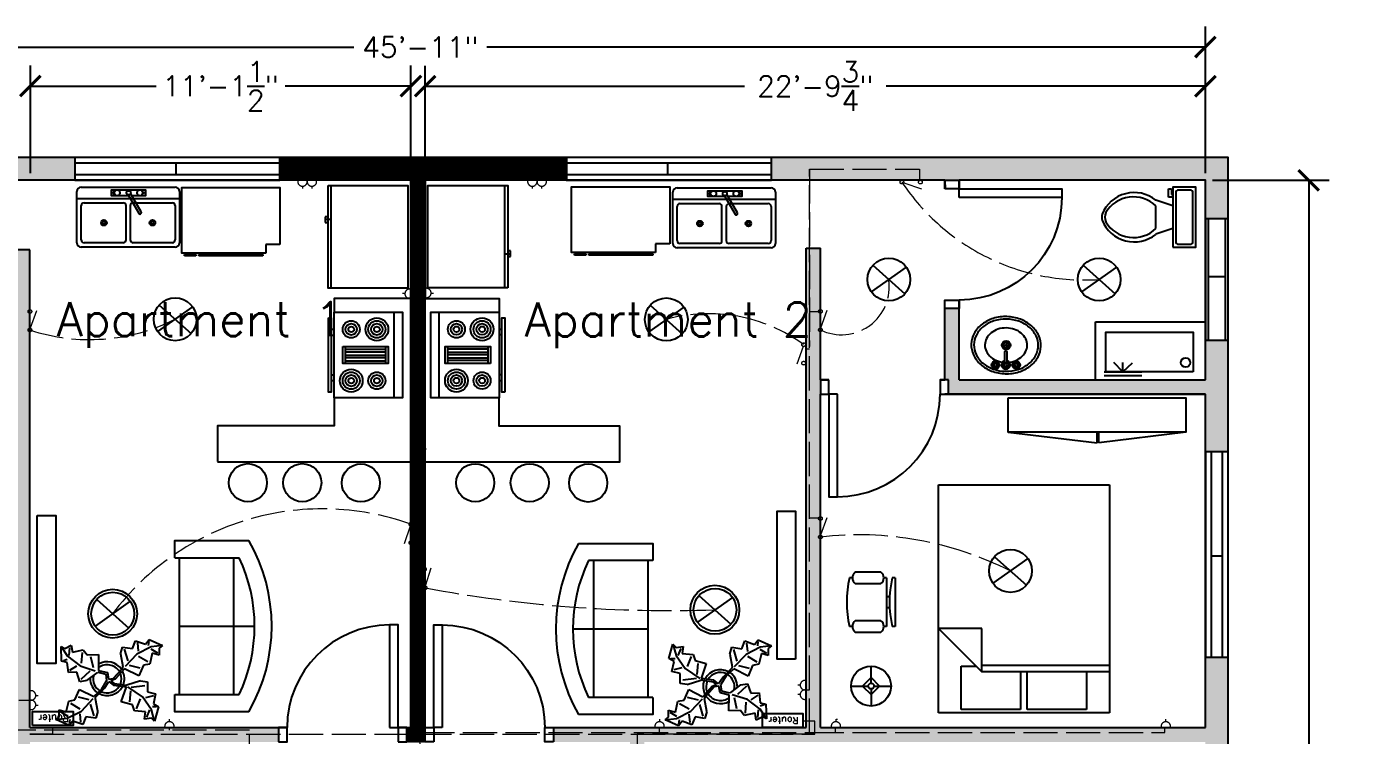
# Model space of a CAD drawing. Header units: inches. Extents: x 527 to 1247, y 344 to 878.
# Drawn here: x 780.7 to 1246.7, y 629.1 to 877.7 of the extents above; entities that cross this region are included whole.
import ezdxf

# ---------------------------------------------------------------- set-up
doc = ezdxf.new("R2010")
doc.units = ezdxf.units.IN
doc.header["$MEASUREMENT"] = 0
doc.linetypes.add('ACAD_ISO02W100', pattern=[15, 12, -3])
for name, color, linetype in [('Blocks', 4, 'Continuous'), ('Dimensions', 1, 'Continuous'), ('Door', 6, 'Continuous'), ('Hatches', 3, 'Continuous'), ('Text', 2, 'Continuous'), ('Window', 5, 'Continuous')]:
    doc.layers.add(name, color=color, linetype=linetype)
doc.layers.add('Electrical', color=30, linetype='ACAD_ISO02W100', lineweight=20)
doc.layers.add('Internet', color=190, linetype='ACAD_ISO02W100', lineweight=20)
doc.styles.get("Standard").update_dxf_attribs({"font": 'simplex.shx'})
doc.dimstyles.new('Dim', dxfattribs={"dimscale": 40, "dimtxt": 0.18, "dimasz": 0.18, "dimexe": 0.18, "dimexo": 0.0625, "dimgap": 0.09, "dimtad": 0, "dimtih": 1, "dimtoh": 1, "dimzin": 0, "dimdsep": 46, "dimlunit": 4, "dimtxsty": 'Standard', "dimblk": 'ARCHTICK', "dimcen": 0.09, "dimadec": 0, "dimazin": 0, "dimtfac": 1, "dimtofl": 0, "dimtmove": 0, "dimatfit": 3, "dimfxl": 1, "dimtolj": 1, "dimtzin": 0, "dimarcsym": 0})

# ---------------------------------------------------------------- blocks, each defined once
blk = doc.blocks.new('Door 1')
at = {"layer": 'Door'}
for points in [[(-6, 6), (-3, 6), (-3, 42), (-6, 42)], [(-6, 6), (-3, 6), (-3, 42), (-6, 42)], [(-6, 6), (-3, 6), (-3, 42), (-6, 42)], [(-45, 0.99), (-42, 0.99), (-42, 6), (-45, 6)], [(-3, 1), (0, 1), (0, 6), (-3, 6)]]:
    blk.add_lwpolyline(points, close=True, dxfattribs=at)
blk.add_arc((-6, 6), 36, 90, 180, dxfattribs=at)
blk.add_arc((-6, 6), 36, 90, 180, dxfattribs=at)
blk.add_arc((-6, 6), 36, 90, 180, dxfattribs=at)
blk = doc.blocks.new('Window 1')
at = {"layer": 'Window'}
for p, q in [((0, 7.99), (-72, 7.99)), ((-72, 7.99), (-72, 0)), ((0, 6), (-72, 6)), ((-36.5, 6), (-36.5, 2)), ((0, 0), (0, 7.99)), ((0, 0), (0, 7.82)), ((-72, 2), (0, 2)), ((-72, 0), (0, 0))]:
    blk.add_line(p, q, dxfattribs=at)
blk = doc.blocks.new('Window 2')
at = {"layer": 'Window'}
blk.add_line((-29.77, 7), (-29.77, 1), dxfattribs=at)
for points in [[(-50.02, 0), (-7.57, 0), (-7.57, 7.99), (-50.02, 7.99)], [(-50.02, 1), (-7.57, 1), (-7.57, 7), (-50.02, 7)]]:
    blk.add_lwpolyline(points, close=True, dxfattribs=at)
blk = doc.blocks.new('Plant - Rubber or Philodendron')
at = {"linetype": 'Continuous'}
for p, q in [((-16.2005, 11.4774), (-13.9899, 8.1064)), ((-16.2005, 11.4774), (-14.8639, 10.7964)), ((-16.0159, 6.3329), (-16.2005, 11.4774)), ((-14.8639, 10.7964), (-12.6195, 11.8975)), ((-13.3174, 8.325), (-13.0735, 11.0065)), ((-12.6195, 11.8975), (-12.1909, 9.4345)), ((-12.1909, 9.4345), (-8.3829, 10.3)), ((-8.8369, 9.409), (-9.0894, 5.6095)), ((-8.3829, 10.3), (-7.0549, 8.501)), ((4.6914, 8.8812), (5.3859, 11.2828)), ((5.3859, 11.2828), (8.8871, 10.7908)), ((5.9878, 10.4842), (7.1971, 6.3869)), ((8.8871, 10.7908), (9.9809, 13.4933)), ((9.9809, 13.4933), (13.3837, 12.301)), ((15.3859, 11.3055), (10.3916, 8.7942)), ((10.5828, 12.6946), (10.8893, 9.7953)), ((13.3837, 12.301), (14.68, 13.9039)), ((14.5816, 13.2037), (14.3848, 11.8033)), ((14.68, 13.9039), (19.3848, 11.8146)), ((15.2875, 10.6053), (17.5907, 9.2105)), ((19.3848, 11.8146), (15.3859, 11.3055)), ((19.3848, 11.8146), (18.1868, 10.9119)), ((18.1868, 10.9119), (18.1925, 8.4119)), ((-14.0069, 5.8704), (-16.0159, 6.3329)), ((-15.3434, 6.5514), (-13.9984, 6.9884)), ((-13.5868, 2.2894), (-14.0069, 5.8704)), ((-13.9899, 8.1064), (-9.5434, 4.7185)), ((-13.1329, 3.1804), (-10.6614, 4.727)), ((-9.5434, 4.7185), (-4.1917, 2.9888)), ((-7.0549, 8.501), (-3.0284, 8.6941)), ((-4.8529, 4.012), (-5.7184, 7.82)), ((-3.0284, 8.6941), (-3.0709, 3.1041)), ((4.6914, 8.8812), (5.5014, 4.4831)), ((10.3916, 8.7942), (6.2847, 4.4028)), ((7.7005, 4.8881), (11.5025, 3.9967)), ((14.2977, 6.1031), (10.9934, 7.9956)), ((12.7005, 4.8994), (11.1089, 1.1958)), ((14.8995, 5.3044), (12.7005, 4.8994)), ((15.7909, 9.1065), (14.8995, 5.3044)), ((18.1925, 8.4119), (15.7909, 9.1065)), ((-10.6784, 2.491), (-13.5868, 2.2894)), ((-9.5858, -0.8715), (-10.6784, 2.491)), ((-9.1318, 0.0195), (-5.9793, 2.9025)), ((-7.1228, -0.443), (-3.5248, 2.2131)), ((-3.5248, 2.2131), (-3.3011, 2.4355)), ((-3.3011, 2.4355), (-0.5306, 1.7947)), ((-3.0709, 3.1041), (0.0797, 2.3163)), ((-0.5306, 1.7947), (-0.2255, -0.5527)), ((-0.5306, 1.7947), (-0.5306, 1.7947)), ((0.0797, 2.3163), (0.4866, -0.031)), ((0.4866, -0.031), (2.1141, 0.2298)), ((2.1141, 0.2298), (5.4346, 3.9146)), ((6.1032, 3.6844), (2.8262, -0.031)), ((5.4346, 3.9146), (5.5014, 4.4831)), ((11.1089, 1.1958), (6.1032, 3.6844)), ((-11.3237, -7.2629), (-9.7321, -3.5593)), ((-9.7321, -3.5593), (-4.7264, -6.0479)), ((-7.1228, -0.443), (-9.5858, -0.8715)), ((-2.019, -3.6148), (-4.7264, -6.0479)), ((-4.0579, -6.2781), (-0.9375, -3.1608)), ((-2.019, -3.6148), (-0.2255, -0.5527)), ((-0.9375, -3.1608), (0.5883, -0.8135)), ((0.5883, -0.8135), (2.2447, -2.0916)), ((2.8262, -0.031), (1.3003, -0.5527)), ((1.3003, -0.5527), (2.4193, -1.4655)), ((2.2447, -2.0916), (6.7108, -2.6626)), ((2.4193, -1.4655), (6.895, -2.1175)), ((4.943, -7.9659), (6.7108, -2.6626)), ((11.6605, -0.5413), (6.895, -2.1175)), ((12.3677, -6.1981), (7.219, -2.6772)), ((8.125, -4.0768), (7.7715, -7.9659)), ((8.3544, -2.7453), (13.1973, -2.1704)), ((11.6605, -0.5413), (14.1354, -0.8948)), ((14.1354, -0.8948), (14.1354, -4.4304)), ((14.1354, -4.4304), (16.9638, -5.1375)), ((-14.4141, -11.4699), (-13.5228, -7.6679)), ((-13.5228, -7.6679), (-11.3237, -7.2629)), ((-12.921, -8.4665), (-9.6166, -10.359)), ((-6.3237, -7.2516), (-10.1257, -6.3602)), ((-9.0148, -11.1577), (-4.9047, -6.8122)), ((-4.611, -12.8477), (-5.8203, -8.7504)), ((-4.1246, -6.8466), (-4.0579, -6.2781)), ((-3.3146, -11.2447), (-4.1246, -6.8466)), ((8.8321, -9.0266), (4.943, -7.9659)), ((9.5392, -11.1479), (8.8321, -9.0266)), ((10.2463, -10.4408), (11.6605, -6.9053)), ((15.5496, -10.7943), (12.3677, -6.1981)), ((16.2567, -5.8446), (13.4283, -6.5517)), ((16.9638, -5.1375), (16.2567, -8.673)), ((16.2567, -8.673), (18.0245, -9.7337)), ((-18.008, -14.1781), (-16.8101, -13.2754)), ((-18.008, -14.1781), (-14.0091, -13.669)), ((-16.8157, -10.7754), (-14.4141, -11.4699)), ((-16.8101, -13.2754), (-16.8157, -10.7754)), ((-13.9107, -12.9688), (-16.2139, -11.574)), ((-14.0091, -13.669), (-9.0148, -11.1577)), ((-9.206, -15.0581), (-9.5126, -12.1588)), ((-7.5103, -13.1543), (-8.6042, -15.8568)), ((-4.0092, -13.6463), (-7.5103, -13.1543)), ((-3.3146, -11.2447), (-4.0092, -13.6463)), ((13.4283, -11.5015), (9.5392, -11.1479)), ((13.0748, -13.9763), (13.4283, -11.5015)), ((15.5496, -13.6228), (13.0748, -13.9763)), ((14.8425, -10.7943), (13.7819, -13.2692)), ((16.6103, -14.6834), (15.5496, -10.7943)), ((16.6103, -14.6834), (15.5496, -13.6228)), ((17.3174, -9.7337), (15.9032, -9.7337)), ((18.0245, -9.7337), (16.6103, -14.6834)), ((-13.3032, -16.2674), (-18.008, -14.1781)), ((-12.0069, -14.6645), (-13.3032, -16.2674)), ((-13.2048, -15.5672), (-13.008, -14.1668)), ((-8.6042, -15.8568), (-12.0069, -14.6645))]:
    blk.add_line(p, q, dxfattribs=at)
for centre, radius, start, end in [((0, 0), 6.1275, 34.37569, 120.1028), ((-0.0601, -0.2075), 5.2461, 33.82192, 124.9414), ((0.0308, 0.1664), 6, 178.6147, 235.1169), ((0.0308, 0.1664), 5, 168.1647, 238.6725), ((-0.2664, 0.1682), 5.2775, 338.4094, 20.03007), ((-0.098, 0.1364), 6.1288, 341.2017, 26.09184), ((-0.0234, 0.3825), 6.1492, 242.5812, 331.2714), ((-0.1102, 0.4886), 5.2883, 247.3711, 327.472)]:
    blk.add_arc(centre, radius, start, end, dxfattribs=at)
blk = doc.blocks.new('Refrigerator-2 door - 36 in top')
for p, q in [((0, -26.999999), (36, -26.999999)), ((12, -26.999999), (12, -28.999999)), ((11, -27.999999), (11, -28.999999)), ((11, -28.999999), (13, -28.999999)), ((13, -28.999999), (13, -27.999999))]:
    blk.add_line(p, q)
blk.add_lwpolyline([(0, -27.999999), (0, 0), (36, 0), (36, -27.999999)], close=True)
blk = doc.blocks.new('A$C3CE5625D')
blk.add_blockref('Refrigerator-2 door - 36 in top', (0, 0))
blk = doc.blocks.new('Range-Oven - 30 in top')
for p, q in [((0, -3), (30, -3)), ((12, -6), (18, -6)), ((13, -20), (13, -6)), ((14, -6), (14, -20)), ((15, -20), (15, -6)), ((16, -6), (16, -20)), ((17, -20), (17, -6)), ((18, -20), (12, -20)), ((6, -24), (6, -25)), ((8, -25), (8, -24)), ((22, -25), (22, -24)), ((24, -24), (24, -25))]:
    blk.add_line(p, q)
for points in [[(0, -24), (0, 0), (30, 0), (30, -24)], [(12, -21), (12, -5), (18, -5), (18, -21)], [(2, -26), (2, -25), (28, -25), (28, -26)]]:
    blk.add_lwpolyline(points, close=True)
for centre, radius in [((6, -9), 4), ((6, -9), 3), ((6, -9), 2), ((6, -9), 1), ((24, -9), 3), ((24, -9), 2), ((24, -9), 1), ((6, -18), 3), ((6, -18), 2), ((6, -18), 1), ((24, -18), 4), ((24, -18), 3), ((24, -18), 2), ((24, -18), 1)]:
    blk.add_circle(centre, radius)
blk = doc.blocks.new('Sofa - Roundback Loveseat 5 ft.')
at = {"linetype": 'Continuous'}
for p, q in [((0, -32.44198), (0, -5.99998)), ((-24, -33.99998), (-24, -11.46958)), ((-23.9998, -13.38178), (23.99986, -13.38178)), ((24.00004, -33.99998), (24.00004, -11.46958)), ((-24, -32.44198), (24.00004, -32.44198))]:
    blk.add_line(p, q, dxfattribs=at)
for points in [[(-24, -33.99998), (-30, -33.99998), (-30, -7.99998)], [(30.00004, -7.99998), (30.00004, -33.99998), (24.00004, -33.99998)]]:
    blk.add_lwpolyline(points, dxfattribs=at)
for centre, radius, start, end in [((0, -60.24998), 60.24998, 60.13715, 119.8628), ((0, -61.38438), 55.38444, 64.32083, 115.6792)]:
    blk.add_arc(centre, radius, start, end, dxfattribs=at)
blk = doc.blocks.new('A$C481D0E73')
blk.add_blockref('Sofa - Roundback Loveseat 5 ft.', (0, 0))
blk = doc.blocks.new('Sink-double - 36 in top')
for p, q in [((-18, -4), (18, -4)), ((-0.75, -18.5), (-0.75, -6.5)), ((0.75, -6.5), (0.75, -18.5))]:
    blk.add_line(p, q)
for points in [[(-16.5, 0), (16.5, 0)], [(-18, -19.5), (-18, -1.5)], [(18, -1.5), (18, -19.5)], [(-16.5, -18.5), (-16.5, -6.5)], [(-15.5, -5.5), (-1.75, -5.5)], [(1.75, -5.5), (15.5, -5.5)], [(16.5, -6.5), (16.5, -18.5)], [(16.5, -21), (-16.5, -21)], [(-1.75, -19.5), (-15.5, -19.5)], [(15.5, -19.5), (1.75, -19.5)]]:
    blk.add_lwpolyline(points)
for centre, radius in [((-8.5, -12.5), 1), ((-8.5, -12.5), 0.5), ((8.5, -12.5), 1), ((8.5, -12.5), 0.5)]:
    blk.add_circle(centre, radius)
for centre, radius, start, end in [((-16.5, -1.5), 1.5, 90, 180), ((16.5, -1.5), 1.5, 0, 90), ((-15.5, -6.5), 1, 90, 180), ((-1.75, -6.5), 1, 0, 90), ((1.75, -6.5), 1, 90, 180), ((15.5, -6.5), 1, 0, 90), ((-15.5, -18.5), 1, 180, 270), ((-1.75, -18.5), 1, 270, 0), ((1.75, -18.5), 1, 180, 270), ((15.5, -18.5), 1, 270, 0), ((-16.5, -19.5), 1.5, 180, 270), ((16.5, -19.5), 1.5, 270, 0)]:
    blk.add_arc(centre, radius, start, end)
blk = doc.blocks.new('Faucet - kit sink top')
for p, q in [((-5.5, -0.75), (-5.5, -1.25)), ((-4.94278, -0.75), (-5.5, -0.75)), ((-5.5, -1.25), (-4.94278, -1.25)), ((-0.14775, -1.7441), (3.56698, -8.1782)), ((4.43301, -7.6782), (0.71828, -1.2441)), ((4.94278, -0.75), (5.5, -0.75)), ((5.5, -1.25), (4.94278, -1.25)), ((5.5, -0.75), (5.5, -1.25))]:
    blk.add_line(p, q)
blk.add_lwpolyline([(-0.00587, -2), (-6, -2), (-6, 0), (6, 0), (6, -2), (1.15195, -2)])
for centre, radius in [((-4, -1), 1), ((4, -1), 1), ((0, -1), 0.75)]:
    blk.add_circle(centre, radius)
blk.add_arc((4, -7.9282), 0.5, 210, 30)
blk = doc.blocks.new('Base Cabinet 1 Door - side')
for p, q in [((-24, 33.5), (-23.5, 33.5)), ((-24, 29.5), (-24, 33.5)), ((-23.5, 33.5), (-23.5, 29.5)), ((-23.5, 29.5), (-24, 29.5)), ((-24, 6), (-24, 28.5)), ((-24, 28.5), (-23.5, 28.5)), ((-23.5, 28.5), (-23.5, 6)), ((-23.5, 6), (-24, 6)), ((-20, 5), (-23, 5)), ((-20, 0), (-20, 5))]:
    blk.add_line(p, q)
blk.add_lwpolyline([(-23, 5), (-23, 34.5), (0, 34.5), (0, 0), (-20, 0)])
blk = doc.blocks.new('Bed - Queen')
at = {"linetype": 'Continuous'}
for p, q in [((0, -80.00003), (0, 0)), ((0, 0), (59.99999, 0)), ((59.99999, 0), (59.99999, -80.00003)), ((7.99999, -1.2), (28.79998, -1.2)), ((7.99999, -14.4), (7.99999, -1.2)), ((28.79998, -1.2), (28.79998, -14.4)), ((31.19999, -1.2), (51.99999, -1.2)), ((31.19999, -14.4), (31.19999, -1.2)), ((51.99999, -1.2), (51.99999, -16.4)), ((0, -14.4), (44.8, -14.4)), ((44.8, -16.8), (0, -16.8)), ((59.99999, -29.6), (44.8, -14.4)), ((44.8, -14.4), (44.8, -29.6)), ((51.99999, -16.4), (46.79936, -16.4)), ((44.8, -29.6), (59.99999, -29.6)), ((59.99999, -80.00003), (0, -80.00003))]:
    blk.add_line(p, q, dxfattribs=at)
blk = doc.blocks.new('Chair - Desk')
at = {"linetype": 'Continuous'}
for p, q in [((-8.5, 0), (-8.5, -1)), ((-8.5, 0), (8.5, 0)), ((8.5, 0), (8.5, -1)), ((-8.5, -3), (-8.5, -4)), ((-8.5, -3), (8.5, -3)), ((-2, -3), (-2, -1.9355)), ((2, -1.9576), (2, -3)), ((8.5, -3), (8.5, -4)), ((-10.5, -5), (-10.5, -14)), ((-6.5, -14), (-6.5, -5)), ((6.5, -5), (6.5, -14)), ((10.5, -14), (10.5, -5)), ((-8.5, -15), (-8.5, -16)), ((8.5, -15), (8.5, -16))]:
    blk.add_line(p, q, dxfattribs=at)
for centre, radius, start, end in [((-8.5, -6.5), 2.5, 36.8699, 143.1301), ((0, 34.625), 36.625, 256.5803, 283.4197), ((8.5, -6.5), 2.5, 36.8699, 143.1301), ((-8.5, -12.5), 2.5, 216.8699, 323.1301), ((0, 19.625), 36.625, 256.5803, 283.4197), ((8.5, -12.5), 2.5, 216.8699, 323.1301)]:
    blk.add_arc(centre, radius, start, end, dxfattribs=at)
blk = doc.blocks.new('Lamp - Table')
at = {"linetype": 'Continuous'}
for p, q in [((0, 7), (0, 1)), ((-1, 0), (-7, 0)), ((0, 3), (-3, 0)), ((-3, 0), (0, -3)), ((3, 0), (0, 3)), ((0, -3), (3, 0)), ((1, 0), (7, 0)), ((0, -1), (0, -7))]:
    blk.add_line(p, q, dxfattribs=at)
for radius in [7, 1]:
    blk.add_circle((0, 0), radius, dxfattribs=at)
blk = doc.blocks.new('Toilet - top')
for p, q in [((9.5, -6), (9.5, -2)), ((-10, -8.5), (-8, -8.5)), ((-10, -9.5), (-10, -8.5)), ((-8, -8.5), (-8, -8)), ((-7, -8), (-7, -9.5)), ((-4, -8), (-6, -14)), ((4, -8), (6, -14)), ((-7, -9.5), (-10, -9.5)), ((4, -14), (-4, -14))]:
    blk.add_line(p, q)
blk.add_lwpolyline([(10.5, -8), (10.5, 0), (-10.5, 0), (-10.5, -8)], close=True)
for points in [[(-9.5, -2), (-9.5, -6)], [(8.5, -1), (-8.5, -1)], [(-8.5, -7), (8.5, -7)]]:
    blk.add_lwpolyline(points)
for centre, radius, start, end in [((-8.62, -1.88), 0.884, 81.8699, 188.1301), ((8.62, -1.88), 0.884, 351.8699, 98.1301), ((-8.62, -6.12), 0.884, 171.8699, 278.1301), ((8.62, -6.12), 0.884, 261.8699, 8.1301), ((3.52, -21.58), 12.17, 141.4691, 247.9714), ((4.2, -21.82), 11.33, 136.3677, 238.9468), ((-3.52, -21.58), 12.17, 292.0284, 38.5307), ((-4.2, -21.82), 11.33, 301.053, 43.6321), ((0, -27.88), 4, 245.7318, 294.2682), ((0, -29), 4, 254.8605, 285.1395)]:
    blk.add_arc(centre, radius, start, end)
blk = doc.blocks.new('A$C278E23AF')
blk.add_blockref('Toilet - top', (0, 0))
blk = doc.blocks.new('Sink - Oval top')
for p, q in [((-1, 0), (1, 0)), ((0, 1), (0, -1))]:
    blk.add_line(p, q)
at = {"linetype": 'Continuous'}
for points in [[(-12.23, 0.39, 0.117634), (-11.46, -3.36, 0.104469), (-8.88, -6.8, 0.090016), (-5.08, -9.07, 0.08192), (-0.32, -10.02, 0.08192), (4.49, -9.38, 0.090016), (8.42, -7.36, 0.104469), (11.22, -4.09, 0.117634), (12.23, -0.39, 0.117634), (11.46, 3.36, 0.104469), (8.88, 6.8, 0.090016), (5.08, 9.07, 0.08192), (0.32, 10.02, 0.08192), (-4.49, 9.38, 0.090016), (-8.42, 7.36, 0.104469), (-11.22, 4.09, 0.117634)], [(-11.29, 0.16, 0.118622), (-10.52, -3.25, 0.104678), (-8.07, -6.36, 0.089562), (-4.54, -8.37, 0.081185), (-0.13, -9.15, 0.081185), (4.3, -8.49, 0.089562), (7.89, -6.58, 0.104678), (10.42, -3.55, 0.118622), (11.29, -0.16, 0.118622), (10.52, 3.25, 0.104678), (8.07, 6.36, 0.089562), (4.54, 8.37, 0.081185), (0.13, 9.15, 0.081185), (-4.3, 8.49, 0.089562), (-7.89, 6.58, 0.104678), (-10.42, 3.55, 0.118622)], [(-7.42, 0.08, 0.118283), (-6.91, -2.17, 0.104607), (-5.29, -4.21, 0.089718), (-2.97, -5.53, 0.081436), (-0.07, -6.04, 0.081436), (2.84, -5.59, 0.089718), (5.2, -4.33, 0.104607), (6.86, -2.32, 0.118283), (7.42, -0.08, 0.118283), (6.91, 2.17, 0.104607), (5.29, 4.21, 0.089718), (2.97, 5.53, 0.081436), (0.07, 6.04, 0.081436), (-2.84, 5.59, 0.089718), (-5.2, 4.33, 0.104607), (-6.86, 2.32, 0.118283)]]:
    blk.add_lwpolyline(points, format="xyb", close=True, dxfattribs=at)
for radius in [1.5, 1]:
    blk.add_circle((0, 0), radius)
blk = doc.blocks.new('Faucet - Bathroom top')
for p, q in [((-4.107, 0.125), (-4.375, 0.125)), ((-3.75, 0.4788), (-3.75, 0.75)), ((-3.5, 0.482), (-3.5, 0.75)), ((-3.1461, 0.125), (-2.875, 0.125)), ((3.143, 0.125), (2.875, 0.125)), ((3.5, 0.4788), (3.5, 0.75)), ((3.75, 0.482), (3.75, 0.75)), ((4.1039, 0.125), (4.375, 0.125)), ((-4.1039, -0.125), (-4.375, -0.125)), ((-3.75, -0.4821), (-3.75, -0.75)), ((-3.5, -0.4789), (-3.5, -0.75)), ((-3.143, -0.125), (-2.875, -0.125)), ((-0.5, -0.8639), (-0.5, -4.5)), ((0.5, -4.5), (0.5, -0.8631)), ((3.1461, -0.125), (2.875, -0.125)), ((3.5, -0.4821), (3.5, -0.75)), ((3.75, -0.4789), (3.75, -0.75)), ((4.107, -0.125), (4.375, -0.125))]:
    blk.add_line(p, q)
for centre, radius in [((-3.625, 0), 1.375), ((-4.625, 0), 0.2795), ((-3.625, 0), 0.5), ((-3.625, 1), 0.2795), ((-2.625, 0), 0.2795), ((0, 0), 0.5), ((3.625, 0), 1.375), ((2.625, 0), 0.2795), ((3.625, 0), 0.5), ((3.625, 1), 0.2795), ((4.625, 0), 0.2795), ((-3.625, -1), 0.2795), ((3.625, -1), 0.2795)]:
    blk.add_circle(centre, radius)
for centre, radius, start, end in [((-3.625, 0), 1, 105.2407, 164.2093), ((-3.625, 0), 1, 16.44125, 74.07887), ((0, 0), 1.5, 289.6514, 250.3603), ((0, 0), 1, 300.3431, 239.7554), ((3.625, 0), 1, 106.12, 164.0884), ((3.625, 0), 1, 16.23422, 73.90469), ((-3.625, 0), 1, 196.2342, 253.9047), ((-3.625, 0), 1, 286.12, 344.0884), ((0, -4.5), 0.5, 180, 0), ((3.625, 0), 1, 196.4413, 254.0789), ((3.625, 0), 1, 285.2407, 344.2093)]:
    blk.add_arc(centre, radius, start, end)
blk = doc.blocks.new('A$C04D30047')
blk.add_blockref('Faucet - Bathroom top', (0, 0))
blk = doc.blocks.new('_ArchTick')
at = {"color": 0, "linetype": 'ByBlock', "const_width": 0.15}
blk.add_lwpolyline([(-0.5, -0.5), (0.5, 0.5)], dxfattribs=at)
blk = doc.blocks.new('*D37')
at = {"layer": 'Defpoints', "color": 0, "transparency": 16777216}
for p in [(782.02, 856.83), (782.02, 823.78), (915.55, 823.78)]:
    blk.add_point(p, dxfattribs=at)
at = {"layer": 'Dimensions', "color": 0, "lineweight": -2, "transparency": 16777216}
for p, q in [((782.02, 826.28), (782.02, 864.03)), ((915.55, 826.28), (915.55, 864.03)), ((782.02, 856.83), (826.15, 856.83)), ((915.55, 856.83), (871.41, 856.83))]:
    blk.add_line(p, q, dxfattribs=at)
at = {"layer": 'Dimensions', "color": 0, "lineweight": -2, "transparency": 16777216, "xscale": 7.199999999999999, "yscale": 7.199999999999999, "zscale": 7.199999999999999, "rotation": 180}
blk.add_blockref('_ArchTick', (782.02, 856.83), dxfattribs=at)
at = {"layer": 'Dimensions', "color": 0, "lineweight": -2, "transparency": 16777216, "xscale": 7.199999999999999, "yscale": 7.199999999999999, "zscale": 7.199999999999999}
blk.add_blockref('_ArchTick', (915.55, 856.83), dxfattribs=at)
at = {"layer": 'Dimensions', "color": 0, "transparency": 16777216, "insert": (848.78, 856.83), "char_height": 7.2, "attachment_point": 5}
blk.add_mtext('\\A1;11\'-1{\\H1x;\\S1/2;}"', dxfattribs=at)
blk = doc.blocks.new('*D38')
at = {"layer": 'Defpoints', "color": 0, "transparency": 16777216}
for p in [(1194.37, 856.77), (920.55, 823.78), (1194.37, 823.78)]:
    blk.add_point(p, dxfattribs=at)
at = {"layer": 'Dimensions', "color": 0, "lineweight": -2, "transparency": 16777216}
for p, q in [((920.55, 826.28), (920.55, 863.97)), ((1194.37, 826.28), (1194.37, 863.97)), ((920.55, 856.77), (1032.6, 856.77)), ((1194.37, 856.77), (1082.32, 856.77))]:
    blk.add_line(p, q, dxfattribs=at)
at = {"layer": 'Dimensions', "color": 0, "lineweight": -2, "transparency": 16777216, "xscale": 7.199999999999999, "yscale": 7.199999999999999, "zscale": 7.199999999999999, "rotation": 180}
blk.add_blockref('_ArchTick', (920.55, 856.77), dxfattribs=at)
at = {"layer": 'Dimensions', "color": 0, "lineweight": -2, "transparency": 16777216, "xscale": 7.199999999999999, "yscale": 7.199999999999999, "zscale": 7.199999999999999}
blk.add_blockref('_ArchTick', (1194.37, 856.77), dxfattribs=at)
at = {"layer": 'Dimensions', "color": 0, "transparency": 16777216, "insert": (1057.46, 856.77), "char_height": 7.2, "attachment_point": 5}
blk.add_mtext('\\A1;22\'-9{\\H1x;\\S3/4;}"', dxfattribs=at)
blk = doc.blocks.new('*D39')
at = {"layer": 'Defpoints', "color": 0, "transparency": 16777216}
for p in [(1194.37, 823.78), (1194.37, 351.78), (1230.63, 351.78)]:
    blk.add_point(p, dxfattribs=at)
at = {"layer": 'Dimensions', "color": 0, "lineweight": -2, "transparency": 16777216}
for p, q in [((1196.87, 823.78), (1237.83, 823.78)), ((1230.63, 823.78), (1230.63, 595.67)), ((1230.63, 351.78), (1230.63, 579.89)), ((1196.87, 351.78), (1237.83, 351.78))]:
    blk.add_line(p, q, dxfattribs=at)
at = {"layer": 'Dimensions', "color": 0, "lineweight": -2, "transparency": 16777216, "xscale": 7.199999999999999, "yscale": 7.199999999999999, "zscale": 7.199999999999999}
for p, rotation in [((1230.63, 823.78), 90), ((1230.63, 351.78), 270)]:
    blk.add_blockref('_ArchTick', p, dxfattribs=dict(at, rotation=rotation))
at = {"layer": 'Dimensions', "color": 0, "transparency": 16777216, "insert": (1230.63, 587.78), "char_height": 7.2, "attachment_point": 5}
blk.add_mtext('\\A1;39\'-4"', dxfattribs=at)
blk = doc.blocks.new('*D40')
at = {"layer": 'Defpoints', "color": 0, "transparency": 16777216}
for p in [(643.37, 870.49), (643.37, 823.78), (1194.37, 823.78)]:
    blk.add_point(p, dxfattribs=at)
at = {"layer": 'Dimensions', "color": 0, "lineweight": -2, "transparency": 16777216}
for p, q in [((643.37, 826.28), (643.37, 877.69)), ((1194.37, 826.28), (1194.37, 877.69)), ((643.37, 870.49), (895.56, 870.49)), ((1194.37, 870.49), (942.19, 870.49))]:
    blk.add_line(p, q, dxfattribs=at)
at = {"layer": 'Dimensions', "color": 0, "lineweight": -2, "transparency": 16777216, "xscale": 7.199999999999999, "yscale": 7.199999999999999, "zscale": 7.199999999999999, "rotation": 180}
blk.add_blockref('_ArchTick', (643.37, 870.49), dxfattribs=at)
at = {"layer": 'Dimensions', "color": 0, "lineweight": -2, "transparency": 16777216, "xscale": 7.199999999999999, "yscale": 7.199999999999999, "zscale": 7.199999999999999}
blk.add_blockref('_ArchTick', (1194.37, 870.49), dxfattribs=at)
at = {"layer": 'Dimensions', "color": 0, "transparency": 16777216, "insert": (918.87, 870.49), "char_height": 7.2, "attachment_point": 5}
blk.add_mtext('\\A1;45\'-11"', dxfattribs=at)
blk = doc.blocks.new('Switch - SPST Open')
at = {"color": 7}
blk.add_line((0.027156, -0.00762), (0.264557, -0.092586), dxfattribs=at)
for centre in [(0, 0), (0.25, 0)]:
    blk.add_circle(centre, 0.025, dxfattribs=at)

msp = doc.modelspace()

# ---------------------------------------------------------------- hatches: boundary and pattern name
at = {"layer": 'Hatches'}
h = msp.add_hatch(color=256, dxfattribs=at)
h.dxf.hatch_style = 1
h.paths.add_polyline_path([(797.607, 831.78), (635.373, 831.78), (635.373, 810.203), (643.373, 810.203), (643.373, 823.78), (730.088, 823.78), (730.088, 822.944), (735.088, 822.944), (735.088, 823.78), (776.829, 823.78), (797.607, 823.78)])
h.paths.add_polyline_path([(869.079, 631.82), (781.829, 631.82), (781.829, 799.335), (776.829, 799.335), (776.829, 753.798), (775.837, 753.798), (775.837, 748.802), (776.829, 748.802), (776.829, 631.82), (643.373, 631.82), (643.373, 656.531), (635.373, 656.531), (635.373, 599.49), (643.373, 599.49), (643.373, 626.82), (776.829, 626.82), (776.829, 523.202), (781.829, 523.202), (781.829, 626.82), (869.079, 626.82)])
h = msp.add_hatch(dxfattribs=at)
h.set_pattern_fill('ANSI31', color=256)
h.paths.add_polyline_path([(730.837, 753.87), (733.837, 753.866), (735.088, 753.866), (735.088, 777.944), (730.088, 777.944), (730.088, 753.802), (643.373, 753.802), (643.373, 767.762), (635.373, 767.762), (635.373, 728.531), (643.373, 728.531), (643.373, 748.802), (730.837, 748.861)])
h.paths.add_polyline_path([(920.545, 823.78), (970.148, 823.78), (970.148, 831.78), (869.607, 831.78), (869.607, 823.78), (915.545, 823.78), (915.545, 782.285), (915.545, 631.82), (914.079, 631.82), (914.079, 626.82), (920.545, 626.82), (920.545, 632.82)])
h = msp.add_hatch(color=256, dxfattribs=at)
h.dxf.hatch_style = 1
h.paths.add_polyline_path([(1202.373, 831.78), (1042.148, 831.78), (1042.148, 823.78), (1059.261, 823.78), (1102.987, 823.78), (1107.987, 823.78), (1194.373, 823.78), (1194.373, 810.203), (1202.373, 810.203)])
h = msp.add_hatch(color=256, dxfattribs=at)
h.dxf.hatch_style = 1
h.paths.add_polyline_path([(1202.373, 656.531), (1194.373, 656.531), (1194.373, 631.82), (1059.261, 631.82), (1059.261, 748.802), (1059.261, 753.802), (1059.261, 799.974), (1054.261, 799.974), (1054.261, 631.82), (965.545, 631.82), (965.545, 626.82), (992.442, 626.82), (992.442, 623.126), (997.442, 623.126), (997.442, 626.82), (1194.373, 626.82), (1194.373, 588.836), (1202.189, 588.836), (1202.373, 588.836)])
h = msp.add_hatch(color=256, dxfattribs=at)
h.dxf.hatch_style = 1
h.paths.add_polyline_path([(1202.373, 767.762), (1194.373, 767.762), (1194.373, 753.802), (1107.987, 753.802), (1107.987, 778.78), (1102.987, 778.78), (1102.987, 753.802), (1104.261, 753.802), (1104.261, 748.802), (1194.373, 748.802), (1194.373, 728.531), (1202.189, 728.531), (1202.373, 728.531)])

# ---------------------------------------------------------------- linework, layer by layer
for p, q in [((915.545, 631.82), (915.545, 823.78)), ((920.545, 631.82), (920.545, 823.78)), ((1059.261, 823.78), (1044.978, 823.78)), ((1102.987, 820.78), (1102.987, 823.78)), ((1102.987, 823.78), (1102.991, 820.78)), ((1107.987, 817.78), (1107.987, 823.78)), ((781.829, 799.335), (776.829, 799.335)), ((781.829, 631.82), (781.829, 799.335)), ((1054.261, 631.82), (1054.261, 799.974)), ((1054.261, 799.974), (1059.261, 799.974)), ((1059.261, 753.802), (1059.261, 799.974)), ((1059.261, 799.974), (1059.261, 799.974)), ((1102.987, 753.802), (1102.987, 781.78)), ((1107.987, 753.802), (1107.987, 781.78)), ((1059.261, 753.802), (1062.261, 753.802)), ((1101.261, 753.802), (1102.987, 753.802)), ((1107.987, 753.802), (1194.373, 753.802)), ((1054.261, 631.82), (1054.261, 748.802)), ((1059.261, 631.82), (1059.261, 748.802)), ((1059.261, 631.82), (1059.261, 748.802)), ((1101.261, 748.802), (1194.373, 748.802)), ((1194.373, 748.802), (1102.987, 748.802)), ((1125.102, 735.474), (1125.102, 735.474)), ((781.829, 631.82), (872.079, 631.82)), ((781.829, 631.82), (872.079, 631.82)), ((911.079, 631.82), (915.545, 631.82)), ((920.545, 631.82), (923.545, 631.82)), ((920.545, 631.82), (923.545, 631.82)), ((962.545, 631.82), (1054.261, 631.82)), ((962.545, 631.82), (1054.261, 631.82)), ((1059.261, 631.82), (1194.373, 631.82))]:
    msp.add_line(p, q)
for points in [[(920.442, 343.78), (1202.373, 343.78), (1202.373, 831.78), (635.373, 831.78), (635.373, 343.78), (842.442, 343.78)], [(915.545, 823.78), (776.829, 823.78)], [(915.545, 823.78), (915.545, 782.285), (888.628, 782.285), (888.611, 777.503)], [(1059.261, 823.78), (920.545, 823.78)], [(920.545, 823.78), (920.545, 782.298), (946.487, 782.298), (946.522, 777.523)], [(1102.987, 823.78), (1059.261, 823.78)], [(1194.373, 753.802), (1194.373, 823.78), (1107.987, 823.78)], [(835.107, 800.901), (835.107, 800.963)], [(888.611, 747.503), (888.611, 737.62), (847.64, 737.62), (847.64, 725.154)], [(920.545, 724.981), (920.545, 724.981), (988.91, 724.981), (988.91, 737.557), (946.518, 737.557), (946.522, 747.523)], [(1194.373, 631.82), (1194.373, 748.802)], [(920.545, 729.882), (920.545, 729.23)], [(847.64, 725.015), (915.545, 725.015)]]:
    msp.add_lwpolyline(points)
for points in [[(782.762, 632.543), (782.762, 637.484), (796.971, 637.484), (796.971, 632.543)], [(1038.901, 631.82), (1038.901, 636.761), (1053.11, 636.761), (1053.11, 631.82)]]:
    msp.add_lwpolyline(points, close=True)
at = {"layer": 'Blocks'}
for p, q in [((1089.419, 793.326), (1077.135, 784.664)), ((1077.67, 793.959), (1088.891, 783.958)), ((1163.208, 793.326), (1150.924, 784.664)), ((1151.459, 793.959), (1162.68, 783.958)), ((838.949, 779.396), (826.665, 770.733)), ((827.2, 780.029), (838.421, 770.027)), ((1011.321, 779.34), (999.037, 770.677)), ((999.572, 779.973), (1010.793, 769.971)), ((1155.79, 753.802), (1155.79, 774.111)), ((1155.79, 774.111), (1194.373, 774.111)), ((1165.356, 756.56), (1162.263, 759.922)), ((1165.356, 756.56), (1165.356, 759.845)), ((1168.717, 759.653), (1165.356, 756.56)), ((1158.901, 756.56), (1172.07, 756.56)), ((1158.901, 756.56), (1165.356, 756.56)), ((1158.901, 755.369), (1172.07, 755.369)), ((1165.356, 756.56), (1165.356, 756.56)), ((1125.102, 735.474), (1125.102, 735.474)), ((1125.102, 735.474), (1156.428, 731.702)), ((1156.428, 731.702), (1156.428, 735.474)), ((1187.536, 735.474), (1157.016, 731.702)), ((1157.016, 731.702), (1157.016, 735.474)), ((1157.016, 731.702), (1157.016, 731.702)), ((1132.078, 691.118), (1119.794, 682.456)), ((1120.329, 691.751), (1131.55, 681.75)), ((817.044, 676.119), (804.76, 667.456)), ((805.296, 676.752), (816.517, 666.75)), ((1028.403, 677.51), (1016.119, 668.848)), ((1016.654, 678.143), (1027.875, 668.141))]:
    msp.add_line(p, q, dxfattribs=at)
msp.add_lwpolyline([(781.829, 799.335), (781.829, 799.335)], dxfattribs=at)
msp.add_lwpolyline([(781.829, 799.335), (781.829, 799.335)], dxfattribs=at)
for points in [[(1190.033, 756.56), (1159.444, 756.56), (1159.444, 770.512), (1190.033, 770.512)], [(1125.102, 747.462), (1187.536, 747.462), (1187.536, 735.474), (1125.102, 735.474)], [(784.434, 706.194), (790.923, 706.194), (790.923, 654.307), (784.434, 654.307)], [(1050.541, 655.834), (1044.053, 655.834), (1044.053, 707.721), (1050.541, 707.721)]]:
    msp.add_lwpolyline(points, close=True, dxfattribs=at)
for centre, radius in [((1083.293, 788.972), 7.516), ((1157.082, 788.972), 7.516), ((832.823, 775.042), 7.516), ((1005.195, 774.986), 7.516), ((1187.399, 759.868), 1.672), ((858.351, 717.713), 6.686), ((877.451, 717.713), 6.686), ((897.99, 717.639), 6.686), ((938.138, 717.702), 6.686), ((957.238, 717.702), 6.686), ((977.777, 717.628), 6.686), ((1125.952, 686.764), 7.516), ((1022.24, 673.164), 8.571), ((1022.277, 673.156), 7.516), ((810.881, 671.773), 8.571), ((810.918, 671.765), 7.516)]:
    msp.add_circle(centre, radius, dxfattribs=at)
at = {"layer": 'Electrical'}
for p, q in [((918.802, 827.719), (878.861, 827.719)), ((878.861, 827.719), (878.861, 823.78)), ((918.802, 489.891), (918.802, 827.719)), ((918.802, 827.719), (959.979, 827.719)), ((918.802, 827.719), (918.802, 696.512)), ((918.802, 827.719), (918.802, 687.451)), ((959.979, 827.719), (959.871, 823.78)), ((1055.494, 630.065), (1055.494, 827.627)), ((1055.494, 827.627), (1094.087, 827.627)), ((1055.494, 827.627), (1055.494, 777.973)), ((1055.494, 827.627), (1055.494, 765.472)), ((1094.087, 827.627), (1094.087, 823.78)), ((879.105, 823.78), (875.891, 823.78)), ((877.458, 821.692), (877.458, 820.845)), ((879.105, 823.78), (879.105, 823.78)), ((882.42, 823.78), (879.207, 823.78)), ((880.773, 821.692), (880.773, 820.845)), ((882.42, 823.78), (882.42, 823.78)), ((959.769, 823.78), (956.556, 823.78)), ((958.122, 821.692), (958.122, 820.845)), ((959.769, 823.78), (959.769, 823.78)), ((963.084, 823.78), (959.871, 823.78)), ((961.437, 821.692), (961.437, 820.845)), ((963.084, 823.78), (963.084, 823.78)), ((913.458, 784.035), (912.61, 784.035)), ((915.545, 785.703), (915.545, 785.703)), ((915.545, 782.388), (915.545, 785.601)), ((918.802, 784.772), (915.545, 784.772)), ((918.802, 784.772), (920.545, 784.772)), ((920.545, 785.86), (920.545, 785.86)), ((920.545, 785.86), (920.545, 782.646)), ((922.633, 784.213), (923.48, 784.213)), ((915.545, 782.388), (915.545, 782.388)), ((920.545, 782.544), (920.545, 782.544)), ((1055.494, 777.786), (1059.261, 777.802)), ((1055.494, 764.607), (1054.261, 764.61)), ((1055.494, 630.065), (1055.494, 705.375)), ((1055.494, 705.375), (1059.261, 705.375)), ((918.802, 696.512), (915.545, 696.504)), ((918.802, 687.451), (920.545, 687.433)), ((1054.261, 645.099), (1054.261, 648.312)), ((781.829, 644.721), (781.829, 644.721)), ((781.829, 644.721), (781.829, 641.507)), ((1052.174, 646.746), (1051.326, 646.746)), ((1052.174, 643.431), (1051.326, 643.431)), ((1054.261, 645.099), (1054.261, 645.099)), ((1054.261, 641.783), (1054.261, 644.997)), ((1055.494, 644.966), (1054.363, 644.966)), ((778.002, 641.506), (781.829, 641.507)), ((781.829, 641.405), (781.829, 641.405)), ((781.829, 641.405), (781.829, 638.192)), ((783.916, 643.074), (784.764, 643.074)), ((783.916, 639.758), (784.764, 639.758)), ((1054.261, 641.783), (1054.261, 641.783)), ((830.841, 633.908), (830.841, 634.756)), ((1002.864, 633.908), (1002.864, 634.756)), ((1064.743, 633.908), (1064.743, 634.756)), ((1064.743, 634.756), (1065.264, 634.756)), ((1180.523, 633.908), (1180.523, 634.756)), ((858.876, 630.966), (640.309, 630.966)), ((858.876, 630.966), (778.002, 630.966)), ((829.194, 631.82), (829.194, 631.82)), ((829.194, 631.82), (832.407, 631.82)), ((830.861, 630.966), (830.861, 631.82)), ((832.509, 631.82), (832.509, 631.82)), ((858.876, 482.582), (858.876, 630.966)), ((918.802, 489.891), (918.802, 630.065)), ((918.802, 630.065), (1055.494, 630.065)), ((1001.216, 631.82), (1001.216, 631.82)), ((1001.216, 631.82), (1004.43, 631.82)), ((1002.838, 630.065), (1002.838, 631.82)), ((1004.532, 631.82), (1004.532, 631.82)), ((1055.494, 630.065), (1180.188, 630.065)), ((1063.096, 631.82), (1063.096, 631.82)), ((1063.096, 631.82), (1066.309, 631.82)), ((1064.542, 630.065), (1064.542, 631.82)), ((1066.411, 631.82), (1066.411, 631.82)), ((1178.876, 631.82), (1178.876, 631.82)), ((1178.876, 631.82), (1182.09, 631.82)), ((1180.188, 630.065), (1180.188, 631.82)), ((1182.192, 631.82), (1182.192, 631.82))]:
    msp.add_line(p, q, dxfattribs=at)
for centre, radius, start, end in [((877.498, 823.354), 1.662, 165.15586, 14.84414), ((880.814, 823.354), 1.662, 165.15586, 14.84414), ((958.162, 823.354), 1.662, 165.15586, 14.84414), ((961.478, 823.354), 1.662, 165.15586, 14.84414), ((1151.952, 865.812), 77.001, 213.66248, 273.7921), ((1066.644, 786.412), 16.809, 243.94569, 8.78859), ((915.119, 783.994), 1.662, 75.15586, 284.84414), ((920.971, 784.253), 1.662, 255.15586, 104.84414), ((802.745, 834.766), 66.846, 251.76567, 296.70493), ((1020.084, 720.528), 56.474, 53.86131, 105.32538), ((884.479, 616.524), 92.028, 70.27132, 143.10483), ((1072.696, 581.345), 118.098, 63.21561, 96.53209), ((1005.918, 1132.879), 460.004, 259.30438, 272.03344), ((1053.835, 646.706), 1.662, 75.15586, 284.84414), ((782.255, 643.114), 1.662, 255.15586, 104.84414), ((1053.835, 643.39), 1.662, 75.15586, 284.84414), ((782.255, 639.799), 1.662, 255.15586, 104.84414), ((830.8, 632.246), 1.662, 345.15586, 194.84414), ((1002.823, 632.246), 1.662, 345.15586, 194.84414), ((1064.702, 632.246), 1.662, 345.15586, 194.84414), ((1180.483, 632.246), 1.662, 345.15586, 194.84414)]:
    msp.add_arc(centre, radius, start, end, dxfattribs=at)
at = {"layer": 'Internet'}
for p, q in [((1057.344, 634.038), (1053.11, 634.038)), ((1057.344, 629.559), (1057.344, 634.038)), ((1057.344, 629.559), (994.999, 629.559)), ((994.999, 629.559), (994.999, 482.939))]:
    msp.add_line(p, q, dxfattribs=at)
msp.add_lwpolyline([(789.771, 631.82), (789.771, 629.559), (781.829, 629.559), (812.752, 629.559), (1057.344, 629.559)], dxfattribs=at)

# ---------------------------------------------------------------- block references
at = {"layer": 'Blocks'}
for name, p in [('Sink-double - 36 in top', (816.339, 821.38)), ('Faucet - kit sink top', (816.459, 820.38)), ('Sink-double - 36 in top', (1025.48, 821.108)), ('Faucet - kit sink top', (1025.728, 820.081)), ('Sink - Oval top', (1124.419, 765.951)), ('Plant - Rubber or Philodendron', (808.977, 648.811))]:
    msp.add_blockref(name, p, dxfattribs=at)
for name, p, rotation in [('Base Cabinet 1 Door - side', (869.607, 821.268), 90), ('A$C3CE5625D', (914.501, 821.98), 270), ('A$C3CE5625D', (921.513, 786.004), 89.99999999999999), ('Base Cabinet 1 Door - side', (1006.448, 821.463), 90), ('A$C278E23AF', (1190.977, 810.825), 270), ('Range-Oven - 30 in top', (912.611, 777.503), 270), ('Range-Oven - 30 in top', (922.522, 747.523), 89.99999999999999), ('A$C04D30047', (1124.352, 759.029), 180), ('Bed - Queen', (1160.671, 636.976), 180), ('A$C481D0E73', (866.715, 667.42), 270), ('A$C481D0E73', (966.407, 666.402), 89.99999999999999), ('Chair - Desk', (1085.501, 675.819), 270.0000889156416), ('Plant - Rubber or Philodendron', (1024.144, 646.355), 180), ('Lamp - Table', (1077.052, 646.39), 89.99999999999999)]:
    msp.add_blockref(name, p, dxfattribs=dict(at, rotation=rotation))
at = {"layer": 'Electrical', "xscale": 25.96288099777057, "yscale": 25.96288099777057, "zscale": 25.96288099777057}
msp.add_blockref('Switch - SPST Open', (1087.863, 823.131), dxfattribs=at)
for p, rotation in [((781.829, 771.276), 90), ((1059.261, 771.311), 90), ((1053.389, 766.136), 270), ((915.545, 703.15), 270), ((1059.261, 698.677), 90), ((920.545, 680.866), 92.07142755464666)]:
    msp.add_blockref('Switch - SPST Open', p, dxfattribs=dict(at, rotation=rotation))
at = {"layer": 'Window'}
for name, p in [('Window 1', (869.607, 823.792)), ('Window 1', (1042.148, 823.792)), ('Door 1', (914.079, 625.82))]:
    msp.add_blockref(name, p, dxfattribs=at)
at = {"layer": 'Window', "xscale": -1}
for p, rotation in [((1101.987, 823.78), 269.9999999999993), ((920.545, 625.827), 359.9999999999997)]:
    msp.add_blockref('Door 1', p, dxfattribs=dict(at, rotation=rotation))
at = {"layer": 'Window'}
for name, p, rotation in [('Window 2', (1194.386, 760.187), 270), ('Door 1', (1059.261, 754.806), 180.0000000000007), ('Window 1', (1202.373, 728.531), 90)]:
    msp.add_blockref(name, p, dxfattribs=dict(at, rotation=rotation))

# ---------------------------------------------------------------- texts
at = {"char_height": 2.4396, "attachment_point": 1, "rotation": 180}
for insert in [(795.544, 633.829), (1051.683, 633.106)]:
    msp.add_mtext_dynamic_manual_height_columns('Router', width=14.09999, gutter_width=0.203, heights=[0], dxfattribs=dict(at, insert=insert))
at = {"layer": 'Text', "char_height": 12, "attachment_point": 1}
for s, width, insert in [('Apartment 1', 99.1474, (791.201, 781.075)), ('Apartment 2', 98.76039, (955.501, 780.954))]:
    msp.add_mtext_dynamic_manual_height_columns(s, width=width, gutter_width=1, heights=[0], dxfattribs=dict(at, insert=insert))

# ---------------------------------------------------------------- dimensions: what is measured, and where the dimension line sits
at = {"layer": 'Dimensions'}
for base, p1, p2, picture, middle in [((643.373, 870.487), (1194.373, 823.78), (643.373, 823.78), '*D40', (918.873, 870.487)), ((782.0203, 856.8279), (915.5451, 823.7799), (782.0203, 823.7799), '*D37', (848.7827, 856.8279)), ((1194.373, 856.774), (920.545, 823.78), (1194.373, 823.78), '*D38', (1057.459, 856.774))]:
    dim = msp.add_linear_dim(base=base, p1=p1, p2=p2, dimstyle='Dim', dxfattribs=at)
    dim.commit()
    dim.dimension.update_dxf_attribs({"geometry": picture, "text_midpoint": middle, "dimtype": 160})
dim = msp.add_linear_dim(base=(1230.633, 351.78), p1=(1194.373, 823.78), p2=(1194.373, 351.78), angle=90, dimstyle='Dim', dxfattribs=at)
dim.commit()
dim.dimension.update_dxf_attribs({"geometry": '*D39', "text_midpoint": (1230.633, 587.78), "dimtype": 160})

doc.saveas('drawing.dxf')
